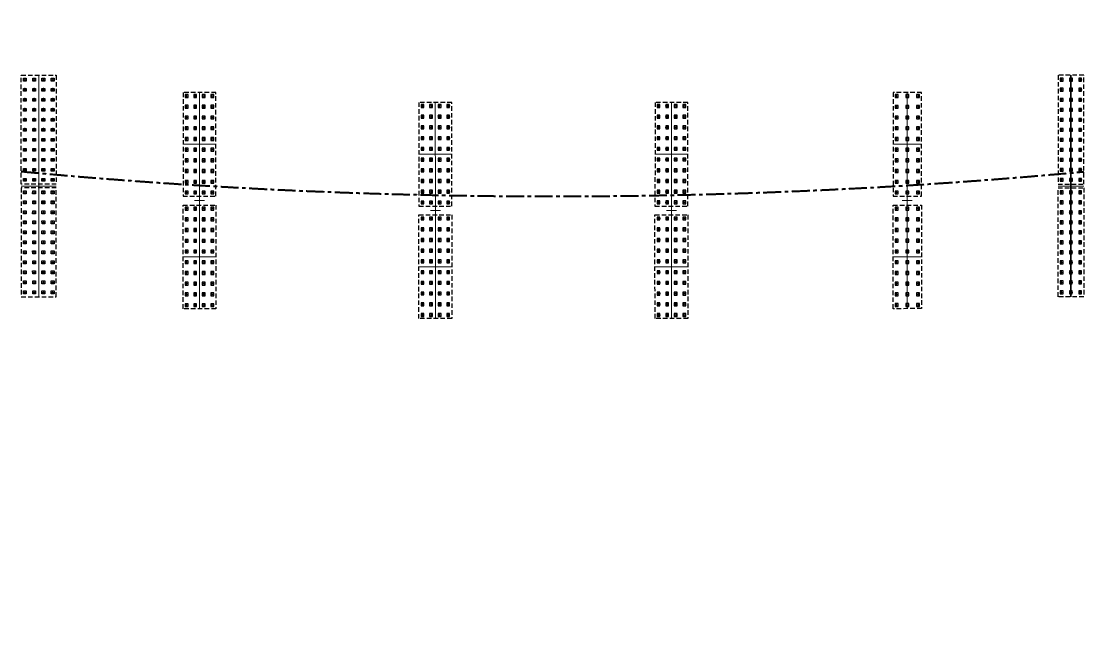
# Model space of a CAD drawing. Header units: millimetres. Extents: x 263685 to 14136308, y -2404013 to 2433772.
# Drawn here: x 6778576 to 6927319, y -1729313 to -1644443 of the extents above; entities that cross this region are included whole.
import ezdxf
from ezdxf import colors
from ezdxf.entities.mleader import LeaderData, LeaderLine
from ezdxf.math import Vec2, Vec3

# ---------------------------------------------------------------- set-up
doc = ezdxf.new("R2010")
doc.units = ezdxf.units.MM
doc.linetypes.add('невидимая', pattern=[9.525, 6.35, -3.175])
doc.linetypes.add('осевая', pattern=[2, 1.25, -0.25, 0.25, -0.25])
for name, color, linetype, lineweight in [('1-Бетон', 106, 'Continuous', 35), ('ИС_Выноски', 3, 'Continuous', 18), ('ИС_Ось', 3, 'осевая', 18)]:
    doc.layers.add(name, color=color, linetype=linetype, lineweight=lineweight)
doc.layers.add('ИС_Невидимая', color=4, linetype='невидимая')
doc.layers.add('Штриховая', color=7, linetype='Continuous')
doc.styles.add('ISOCPEUR', font='isocpeur.ttf', dxfattribs={"width": 0.8, "oblique": 15, "height": 2.5})
pattern_1 = [(176.87772, (18.57729, 44.08204), (-0.00518798, -0.09510861), [])]
pattern_2 = [(176.87772, (15.45008, 41.27837), (-0.00518798, -0.09510861), [])]
pattern_3 = [(176.87772, (12.32287, 38.47471), (-0.00518798, -0.09510861), [])]
pattern_4 = [(176.87772, (55.16791, 0.97434), (-0.00518798, -0.09510861), [])]
pattern_5 = [(176.87772, (58.8343, 5.87307), (-0.00518798, -0.09510861), [])]
pattern_6 = [(176.87772, (51.01628, -1.1361), (-0.00518798, -0.09510861), [])]
pattern_7 = [(176.87772, (77.2301, -23.63383), (-0.00518798, -0.09510861), [])]
pattern_8 = [(176.87772, (80.8965, -18.7351), (-0.00518798, -0.09510861), [])]
pattern_9 = [(176.87772, (73.07847, -25.74427), (-0.00518798, -0.09510861), [])]
pattern_10 = [(176.87772, (98.23885, -49.14669), (-0.00518798, -0.09510861), [])]
pattern_11 = [(176.87772, (101.905245, -44.24796), (-0.00518798, -0.09510861), [])]
pattern_12 = [(176.87772, (94.08722, -51.25713), (-0.00518798, -0.09510861), [])]

# ---------------------------------------------------------------- blocks, each defined once
blk = doc.blocks.new('_None')
blk = doc.blocks.new('*U1427')
at = {"layer": 'ИС_Невидимая', "ltscale": 20}
blk.add_lwpolyline([(-0.2, -0.2), (0.2, -0.2), (0.2, 0.2), (-0.2, 0.2), (-0.2, -0.2)], dxfattribs=at)
at = {"layer": 'ИС_Ось', "ltscale": 50}
for points in [[(-0.25, 0), (0.25, 0)], [(0, -0.25), (0, 0.25)]]:
    blk.add_lwpolyline(points, dxfattribs=at)
blk = doc.blocks.new('*U1428')
at = {"color": 0, "linetype": 'ByBlock', "lineweight": -2, "transparency": 16777216}
for p in [(0, 0), (1.2, 0), (2.4, 0), (3.6, 0), (0, -1.5), (1.2, -1.5), (2.4, -1.5), (3.6, -1.5), (0, -3), (1.2, -3), (2.4, -3), (3.6, -3), (0, -4.5), (1.2, -4.5), (2.4, -4.5), (3.6, -4.5), (0, -6), (1.2, -6), (2.4, -6), (3.6, -6), (0, -7.5), (1.2, -7.5), (2.4, -7.5), (3.6, -7.5), (0, -9), (1.2, -9), (2.4, -9), (3.6, -9), (0, -10.5), (1.2, -10.5), (2.4, -10.5), (3.6, -10.5), (0, -12), (1.2, -12), (2.4, -12), (3.6, -12), (0, -13.5), (1.2, -13.5), (2.4, -13.5), (3.6, -13.5)]:
    blk.add_blockref('*U1427', p, dxfattribs=at)
blk = doc.blocks.new('*U1418')
at = {"layer": 'ИС_Невидимая', "ltscale": 20}
blk.add_lwpolyline([(-0.2, -0.2), (0.2, -0.2), (0.2, 0.2), (-0.2, 0.2), (-0.2, -0.2)], dxfattribs=at)
at = {"layer": 'ИС_Ось', "ltscale": 50}
for points in [[(-0.25, 0), (0.25, 0)], [(0, -0.25), (0, 0.25)]]:
    blk.add_lwpolyline(points, dxfattribs=at)
blk = doc.blocks.new('*U1439')
at = {"color": 0, "linetype": 'ByBlock', "lineweight": -2, "transparency": 16777216}
for p in [(0, 0), (1.2, 0), (2.4, 0), (3.6, 0), (0, -1.5), (1.2, -1.5), (2.4, -1.5), (3.6, -1.5), (0, -3), (1.2, -3), (2.4, -3), (3.6, -3), (0, -4.5), (1.2, -4.5), (2.4, -4.5), (3.6, -4.5), (0, -6), (1.2, -6), (2.4, -6), (3.6, -6), (0, -7.5), (1.2, -7.5), (2.4, -7.5), (3.6, -7.5), (0, -9), (1.2, -9), (2.4, -9), (3.6, -9), (0, -10.5), (1.2, -10.5), (2.4, -10.5), (3.6, -10.5), (0, -12), (1.2, -12), (2.4, -12), (3.6, -12), (0, -13.5), (1.2, -13.5), (2.4, -13.5), (3.6, -13.5)]:
    blk.add_blockref('*U1418', p, dxfattribs=at)
blk = doc.blocks.new('*U1429')
at = {"layer": 'ИС_Невидимая', "ltscale": 20}
blk.add_lwpolyline([(-0.2, -0.2), (0.2, -0.2), (0.2, 0.2), (-0.2, 0.2), (-0.2, -0.2)], dxfattribs=at)
at = {"layer": 'ИС_Ось', "ltscale": 50}
for points in [[(-0.25, 0), (0.25, 0)], [(0, -0.25), (0, 0.25)]]:
    blk.add_lwpolyline(points, dxfattribs=at)
blk = doc.blocks.new('*U1430')
at = {"color": 0, "linetype": 'ByBlock', "lineweight": -2, "transparency": 16777216}
for p in [(0, 0), (1.2, 0), (2.4, 0), (3.6, 0), (0, -1.5), (1.2, -1.5), (2.4, -1.5), (3.6, -1.5), (0, -3), (1.2, -3), (2.4, -3), (3.6, -3), (0, -4.5), (1.2, -4.5), (2.4, -4.5), (3.6, -4.5), (0, -6), (1.2, -6), (2.4, -6), (3.6, -6), (0, -7.5), (1.2, -7.5), (2.4, -7.5), (3.6, -7.5), (0, -9), (1.2, -9), (2.4, -9), (3.6, -9), (0, -10.5), (1.2, -10.5), (2.4, -10.5), (3.6, -10.5), (0, -12), (1.2, -12), (2.4, -12), (3.6, -12), (0, -13.5), (1.2, -13.5), (2.4, -13.5), (3.6, -13.5)]:
    blk.add_blockref('*U1429', p, dxfattribs=at)
blk = doc.blocks.new('*U1431')
at = {"layer": 'ИС_Невидимая', "ltscale": 20}
blk.add_lwpolyline([(-0.2, -0.2), (0.2, -0.2), (0.2, 0.2), (-0.2, 0.2), (-0.2, -0.2)], dxfattribs=at)
at = {"layer": 'ИС_Ось', "ltscale": 50}
for points in [[(-0.25, 0), (0.25, 0)], [(0, -0.25), (0, 0.25)]]:
    blk.add_lwpolyline(points, dxfattribs=at)
blk = doc.blocks.new('*U1432')
at = {"color": 0, "linetype": 'ByBlock', "lineweight": -2, "transparency": 16777216}
for p in [(0, 0), (1.2, 0), (2.4, 0), (3.6, 0), (0, -1.5), (1.2, -1.5), (2.4, -1.5), (3.6, -1.5), (0, -3), (1.2, -3), (2.4, -3), (3.6, -3), (0, -4.5), (1.2, -4.5), (2.4, -4.5), (3.6, -4.5), (0, -6), (1.2, -6), (2.4, -6), (3.6, -6), (0, -7.5), (1.2, -7.5), (2.4, -7.5), (3.6, -7.5), (0, -9), (1.2, -9), (2.4, -9), (3.6, -9), (0, -10.5), (1.2, -10.5), (2.4, -10.5), (3.6, -10.5), (0, -12), (1.2, -12), (2.4, -12), (3.6, -12), (0, -13.5), (1.2, -13.5), (2.4, -13.5), (3.6, -13.5)]:
    blk.add_blockref('*U1431', p, dxfattribs=at)
blk = doc.blocks.new('*U1419')
at = {"layer": 'ИС_Невидимая', "ltscale": 20}
blk.add_lwpolyline([(-0.2, -0.2), (0.2, -0.2), (0.2, 0.2), (-0.2, 0.2), (-0.2, -0.2)], dxfattribs=at)
at = {"layer": 'ИС_Ось', "ltscale": 50}
for points in [[(-0.25, 0), (0.25, 0)], [(0, -0.25), (0, 0.25)]]:
    blk.add_lwpolyline(points, dxfattribs=at)
blk = doc.blocks.new('*U1420')
at = {"color": 0, "linetype": 'ByBlock', "lineweight": -2, "transparency": 16777216}
for p in [(0, 0), (1.2, 0), (2.4, 0), (3.6, 0), (0, -1.5), (1.2, -1.5), (2.4, -1.5), (3.6, -1.5), (0, -3), (1.2, -3), (2.4, -3), (3.6, -3), (0, -4.5), (1.2, -4.5), (2.4, -4.5), (3.6, -4.5), (0, -6), (1.2, -6), (2.4, -6), (3.6, -6), (0, -7.5), (1.2, -7.5), (2.4, -7.5), (3.6, -7.5), (0, -9), (1.2, -9), (2.4, -9), (3.6, -9), (0, -10.5), (1.2, -10.5), (2.4, -10.5), (3.6, -10.5), (0, -12), (1.2, -12), (2.4, -12), (3.6, -12), (0, -13.5), (1.2, -13.5), (2.4, -13.5), (3.6, -13.5)]:
    blk.add_blockref('*U1419', p, dxfattribs=at)
blk = doc.blocks.new('*U1433')
at = {"layer": 'ИС_Невидимая', "ltscale": 20}
blk.add_lwpolyline([(-0.2, -0.2), (0.2, -0.2), (0.2, 0.2), (-0.2, 0.2), (-0.2, -0.2)], dxfattribs=at)
at = {"layer": 'ИС_Ось', "ltscale": 50}
for points in [[(-0.25, 0), (0.25, 0)], [(0, -0.25), (0, 0.25)]]:
    blk.add_lwpolyline(points, dxfattribs=at)
blk = doc.blocks.new('*U1434')
at = {"color": 0, "linetype": 'ByBlock', "lineweight": -2, "transparency": 16777216}
for p in [(0, 0), (1.2, 0), (2.4, 0), (3.6, 0), (0, -1.5), (1.2, -1.5), (2.4, -1.5), (3.6, -1.5), (0, -3), (1.2, -3), (2.4, -3), (3.6, -3), (0, -4.5), (1.2, -4.5), (2.4, -4.5), (3.6, -4.5), (0, -6), (1.2, -6), (2.4, -6), (3.6, -6), (0, -7.5), (1.2, -7.5), (2.4, -7.5), (3.6, -7.5), (0, -9), (1.2, -9), (2.4, -9), (3.6, -9), (0, -10.5), (1.2, -10.5), (2.4, -10.5), (3.6, -10.5), (0, -12), (1.2, -12), (2.4, -12), (3.6, -12), (0, -13.5), (1.2, -13.5), (2.4, -13.5), (3.6, -13.5)]:
    blk.add_blockref('*U1433', p, dxfattribs=at)
blk = doc.blocks.new('*U1435')
at = {"layer": 'ИС_Невидимая', "ltscale": 20}
blk.add_lwpolyline([(-0.2, -0.2), (0.2, -0.2), (0.2, 0.2), (-0.2, 0.2), (-0.2, -0.2)], dxfattribs=at)
at = {"layer": 'ИС_Ось', "ltscale": 50}
for points in [[(-0.25, 0), (0.25, 0)], [(0, -0.25), (0, 0.25)]]:
    blk.add_lwpolyline(points, dxfattribs=at)
blk = doc.blocks.new('*U1436')
at = {"color": 0, "linetype": 'ByBlock', "lineweight": -2, "transparency": 16777216}
for p in [(0, 0), (1.5, 0), (3, 0), (0, -1.5), (1.5, -1.5), (3, -1.5), (0, -3), (1.5, -3), (3, -3), (0, -4.5), (1.5, -4.5), (3, -4.5), (0, -6), (1.5, -6), (3, -6), (0, -7.5), (1.5, -7.5), (3, -7.5), (0, -9), (1.5, -9), (3, -9), (0, -10.5), (1.5, -10.5), (3, -10.5), (0, -12), (1.5, -12), (3, -12), (0, -13.5), (1.5, -13.5), (3, -13.5)]:
    blk.add_blockref('*U1435', p, dxfattribs=at)
blk = doc.blocks.new('*U1437')
at = {"layer": 'ИС_Невидимая', "ltscale": 20}
blk.add_lwpolyline([(-0.2, -0.2), (0.2, -0.2), (0.2, 0.2), (-0.2, 0.2), (-0.2, -0.2)], dxfattribs=at)
at = {"layer": 'ИС_Ось', "ltscale": 50}
for points in [[(-0.25, 0), (0.25, 0)], [(0, -0.25), (0, 0.25)]]:
    blk.add_lwpolyline(points, dxfattribs=at)
blk = doc.blocks.new('*U1438')
at = {"color": 0, "linetype": 'ByBlock', "lineweight": -2, "transparency": 16777216}
for p in [(0, 0), (1.5, 0), (3, 0), (0, -1.5), (1.5, -1.5), (3, -1.5), (0, -3), (1.5, -3), (3, -3), (0, -4.5), (1.5, -4.5), (3, -4.5), (0, -6), (1.5, -6), (3, -6), (0, -7.5), (1.5, -7.5), (3, -7.5), (0, -9), (1.5, -9), (3, -9), (0, -10.5), (1.5, -10.5), (3, -10.5), (0, -12), (1.5, -12), (3, -12), (0, -13.5), (1.5, -13.5), (3, -13.5)]:
    blk.add_blockref('*U1437', p, dxfattribs=at)
blk = doc.blocks.new('*U1421')
at = {"layer": 'ИС_Невидимая', "ltscale": 20}
blk.add_lwpolyline([(-0.2, 0.2), (0.2, 0.2), (0.2, -0.2), (-0.2, -0.2), (-0.2, 0.2)], dxfattribs=at)
at = {"layer": 'ИС_Ось', "ltscale": 50}
for points in [[(-0.25, 0), (0.25, 0)], [(0, 0.25), (0, -0.25)]]:
    blk.add_lwpolyline(points, dxfattribs=at)
blk = doc.blocks.new('*U1422')
at = {"color": 0, "linetype": 'ByBlock', "lineweight": -2, "transparency": 16777216}
for p in [(0, 0), (1.3, 0), (2.6, 0), (3.9, 0), (0, -1.4), (1.3, -1.4), (2.6, -1.4), (3.9, -1.4), (0, -2.8), (1.3, -2.8), (2.6, -2.8), (3.9, -2.8), (0, -4.2), (1.3, -4.2), (2.6, -4.2), (3.9, -4.2), (0, -5.6), (1.3, -5.6), (2.6, -5.6), (3.9, -5.6), (0, -7), (1.3, -7), (2.6, -7), (3.9, -7), (0, -8.4), (1.3, -8.4), (2.6, -8.4), (3.9, -8.4), (0, -9.8), (1.3, -9.8), (2.6, -9.8), (3.9, -9.8), (0, -11.2), (1.3, -11.2), (2.6, -11.2), (3.9, -11.2), (0, -12.6), (1.3, -12.6), (2.6, -12.6), (3.9, -12.6), (0, -14), (1.3, -14), (2.6, -14), (3.9, -14)]:
    blk.add_blockref('*U1421', p, dxfattribs=at)
blk = doc.blocks.new('*U1423')
at = {"layer": 'ИС_Невидимая', "ltscale": 20}
blk.add_lwpolyline([(0.2, 0.2), (-0.2, 0.2), (-0.2, -0.2), (0.2, -0.2), (0.2, 0.2)], dxfattribs=at)
at = {"layer": 'ИС_Ось', "ltscale": 50}
for points in [[(0.25, 0), (-0.25, 0)], [(0, 0.25), (0, -0.25)]]:
    blk.add_lwpolyline(points, dxfattribs=at)
blk = doc.blocks.new('*U1424')
at = {"color": 0, "linetype": 'ByBlock', "lineweight": -2, "transparency": 16777216}
for p in [(0, 0), (1.3, 0), (2.6, 0), (0, -1.4), (1.3, -1.4), (2.6, -1.4), (0, -2.8), (1.3, -2.8), (2.6, -2.8), (0, -4.2), (1.3, -4.2), (2.6, -4.2), (0, -5.6), (1.3, -5.6), (2.6, -5.6), (0, -7), (1.3, -7), (2.6, -7), (0, -8.4), (1.3, -8.4), (2.6, -8.4), (0, -9.8), (1.3, -9.8), (2.6, -9.8), (0, -11.2), (1.3, -11.2), (2.6, -11.2), (0, -12.6), (1.3, -12.6), (2.6, -12.6), (0, -14), (1.3, -14), (2.6, -14)]:
    blk.add_blockref('*U1423', p, dxfattribs=at)
blk = doc.blocks.new('*U1425')
at = {"layer": 'ИС_Невидимая', "ltscale": 20}
blk.add_lwpolyline([(0.2, 0.2), (-0.2, 0.2), (-0.2, -0.2), (0.2, -0.2), (0.2, 0.2)], dxfattribs=at)
at = {"layer": 'ИС_Ось', "ltscale": 50}
for points in [[(0.25, 0), (-0.25, 0)], [(0, 0.25), (0, -0.25)]]:
    blk.add_lwpolyline(points, dxfattribs=at)
blk = doc.blocks.new('*U1426')
at = {"color": 0, "linetype": 'ByBlock', "lineweight": -2, "transparency": 16777216}
for p in [(0, 0), (1.3, 0), (2.6, 0), (0, -1.4), (1.3, -1.4), (2.6, -1.4), (0, -2.8), (1.3, -2.8), (2.6, -2.8), (0, -4.2), (1.3, -4.2), (2.6, -4.2), (0, -5.6), (1.3, -5.6), (2.6, -5.6), (0, -7), (1.3, -7), (2.6, -7), (0, -8.4), (1.3, -8.4), (2.6, -8.4), (0, -9.8), (1.3, -9.8), (2.6, -9.8), (0, -11.2), (1.3, -11.2), (2.6, -11.2), (0, -12.6), (1.3, -12.6), (2.6, -12.6), (0, -14), (1.3, -14), (2.6, -14)]:
    blk.add_blockref('*U1425', p, dxfattribs=at)
blk = doc.blocks.new('св поле кальм пл')
at = {"layer": 'Штриховая'}
h = blk.add_hatch(dxfattribs=at)
h.set_pattern_fill('ANSI31', color=256, scale=0.03)
h.set_pattern_definition(pattern_1)
h.paths.add_polyline_path([(-52.66, 72.01), (-52.93, 72.31), (-53.23, 72.04), (-52.96, 71.74)])
h = blk.add_hatch(dxfattribs=at)
h.set_pattern_fill('ANSI31', color=256, scale=0.03)
h.set_pattern_definition(pattern_2)
h.paths.add_polyline_path([(-55.79, 69.21), (-56.06, 69.5), (-56.36, 69.24), (-56.09, 68.94)])
h = blk.add_hatch(dxfattribs=at)
h.set_pattern_fill('ANSI31', color=256, scale=0.03)
h.set_pattern_definition(pattern_3)
h.paths.add_polyline_path([(-58.92, 66.4), (-59.19, 66.7), (-59.48, 66.43), (-59.22, 66.14)])
h = blk.add_hatch(dxfattribs=at)
h.set_pattern_fill('ANSI31', color=256, scale=0.03)
h.set_pattern_definition(pattern_3)
h.paths.add_polyline_path([(-64.69, 61.23), (-64.96, 61.53), (-64.66, 61.79), (-64.39, 61.5)])
h = blk.add_hatch(dxfattribs=at)
h.set_pattern_fill('ANSI31', color=256, scale=0.03)
h.set_pattern_definition(pattern_2)
h.paths.add_polyline_path([(-67.82, 58.43), (-68.08, 58.72), (-67.79, 58.99), (-67.52, 58.69)])
h = blk.add_hatch(dxfattribs=at)
h.set_pattern_fill('ANSI31', color=256, scale=0.03)
h.set_pattern_definition(pattern_1)
h.paths.add_polyline_path([(-70.94, 55.62), (-71.21, 55.92), (-70.91, 56.19), (-70.65, 55.89)])
h = blk.add_hatch(dxfattribs=at)
h.set_pattern_fill('ANSI31', color=256, scale=0.03)
h.set_pattern_definition([(176.87772, (35.04111, 28.08523), (-0.00518798, -0.09510861), [])])
h.paths.add_polyline_path([(-36.2, 56.01), (-36.47, 56.31), (-36.77, 56.04), (-36.5, 55.75)])
h = blk.add_hatch(dxfattribs=at)
h.set_pattern_fill('ANSI31', color=256, scale=0.03)
h.set_pattern_definition([(176.87772, (31.69053, 25.0813), (-0.00518798, -0.09510861), [])])
h.paths.add_polyline_path([(-39.55, 53.01), (-39.82, 53.31), (-40.12, 53.04), (-39.85, 52.74)])
h = blk.add_hatch(dxfattribs=at)
h.set_pattern_fill('ANSI31', color=256, scale=0.03)
h.set_pattern_definition([(176.87772, (28.33995, 22.07737), (-0.00518798, -0.09510861), [])])
h.paths.add_polyline_path([(-42.9, 50.01), (-43.17, 50.3), (-43.47, 50.04), (-43.2, 49.74)])
h = blk.add_hatch(dxfattribs=at)
h.set_pattern_fill('ANSI31', color=256, scale=0.03)
h.set_pattern_definition([(176.87772, (24.43098, 18.57273), (-0.00518798, -0.09510861), [])])
h.paths.add_polyline_path([(-46.81, 46.5), (-47.08, 46.8), (-47.38, 46.53), (-47.11, 46.23)])
h = blk.add_hatch(dxfattribs=at)
h.set_pattern_fill('ANSI31', color=256, scale=0.03)
h.set_pattern_definition([(176.87772, (21.08039, 15.5688), (-0.00518798, -0.09510861), [])])
h.paths.add_polyline_path([(-50.16, 43.5), (-50.43, 43.79), (-50.73, 43.53), (-50.46, 43.23)])
h = blk.add_hatch(dxfattribs=at)
h.set_pattern_fill('ANSI31', color=256, scale=0.03)
h.set_pattern_definition([(176.87772, (17.72981, 12.56487), (-0.00518798, -0.09510861), [])])
h.paths.add_polyline_path([(-53.51, 40.49), (-53.78, 40.79), (-54.08, 40.52), (-53.81, 40.23)])
h = blk.add_hatch(dxfattribs=at)
h.set_pattern_fill('ANSI31', color=256, scale=0.03)
h.set_pattern_definition(pattern_5)
h.paths.add_polyline_path([(-12.41, 33.8), (-12.67, 34.1), (-12.97, 33.83), (-12.71, 33.53)])
h = blk.add_hatch(dxfattribs=at)
h.set_pattern_fill('ANSI31', color=256, scale=0.03)
h.set_pattern_definition(pattern_4)
h.paths.add_polyline_path([(-16.07, 28.9), (-16.34, 29.2), (-16.64, 28.93), (-16.37, 28.64)])
h = blk.add_hatch(dxfattribs=at)
h.set_pattern_fill('ANSI31', color=256, scale=0.03)
h.set_pattern_definition(pattern_6)
h.paths.add_polyline_path([(-20.23, 26.79), (-20.49, 27.09), (-20.79, 26.82), (-20.52, 26.52)])
h = blk.add_hatch(dxfattribs=at)
h.set_pattern_fill('ANSI31', color=256, scale=0.03)
h.set_pattern_definition(pattern_6)
h.paths.add_polyline_path([(-24.43, 23.02), (-24.7, 23.32), (-24.4, 23.58), (-24.13, 23.29)])
h = blk.add_hatch(dxfattribs=at)
h.set_pattern_fill('ANSI31', color=256, scale=0.03)
h.set_pattern_definition(pattern_4)
h.paths.add_polyline_path([(-26.98, 19.12), (-27.25, 19.42), (-26.95, 19.69), (-26.68, 19.39)])
h = blk.add_hatch(dxfattribs=at)
h.set_pattern_fill('ANSI31', color=256, scale=0.03)
h.set_pattern_definition(pattern_5)
h.paths.add_polyline_path([(-32.25, 16.01), (-32.52, 16.31), (-32.22, 16.58), (-31.95, 16.28)])
h = blk.add_hatch(dxfattribs=at)
h.set_pattern_fill('ANSI31', color=256, scale=0.03)
h.set_pattern_definition(pattern_8)
h.paths.add_polyline_path([(9.65, 9.19), (9.39, 9.49), (9.09, 9.22), (9.36, 8.93)])
h = blk.add_hatch(dxfattribs=at)
h.set_pattern_fill('ANSI31', color=256, scale=0.03)
h.set_pattern_definition(pattern_7)
h.paths.add_polyline_path([(5.99, 4.29), (5.72, 4.59), (5.42, 4.32), (5.69, 4.03)])
h = blk.add_hatch(dxfattribs=at)
h.set_pattern_fill('ANSI31', color=256, scale=0.03)
h.set_pattern_definition(pattern_9)
h.paths.add_polyline_path([(1.84, 2.18), (1.57, 2.48), (1.27, 2.21), (1.54, 1.92)])
h = blk.add_hatch(dxfattribs=at)
h.set_pattern_fill('ANSI31', color=256, scale=0.03)
h.set_pattern_definition(pattern_9)
h.paths.add_polyline_path([(-2.37, -1.59), (-2.64, -1.29), (-2.34, -1.02), (-2.07, -1.32)])
h = blk.add_hatch(dxfattribs=at)
h.set_pattern_fill('ANSI31', color=256, scale=0.03)
h.set_pattern_definition(pattern_7)
h.paths.add_polyline_path([(-4.92, -5.49), (-5.19, -5.19), (-4.89, -4.92), (-4.62, -5.22)])
h = blk.add_hatch(dxfattribs=at)
h.set_pattern_fill('ANSI31', color=256, scale=0.03)
h.set_pattern_definition(pattern_8)
h.paths.add_polyline_path([(-10.19, -8.6), (-10.46, -8.3), (-10.16, -8.03), (-9.89, -8.33)])
h = blk.add_hatch(dxfattribs=at)
h.set_pattern_fill('ANSI31', color=256, scale=0.03)
h.set_pattern_definition(pattern_11)
h.paths.add_polyline_path([(30.66, -16.32), (30.4, -16.02), (30.1, -16.29), (30.37, -16.59)])
h = blk.add_hatch(dxfattribs=at)
h.set_pattern_fill('ANSI31', color=256, scale=0.03)
h.set_pattern_definition(pattern_10)
h.paths.add_polyline_path([(27, -21.22), (26.73, -20.92), (26.43, -21.19), (26.7, -21.49)])
h = blk.add_hatch(dxfattribs=at)
h.set_pattern_fill('ANSI31', color=256, scale=0.03)
h.set_pattern_definition(pattern_12)
h.paths.add_polyline_path([(22.85, -23.33), (22.58, -23.03), (22.28, -23.3), (22.55, -23.6)])
h = blk.add_hatch(dxfattribs=at)
h.set_pattern_fill('ANSI31', color=256, scale=0.03)
h.set_pattern_definition(pattern_12)
h.paths.add_polyline_path([(18.64, -27.1), (18.37, -26.8), (18.67, -26.54), (18.94, -26.83)])
h = blk.add_hatch(dxfattribs=at)
h.set_pattern_fill('ANSI31', color=256, scale=0.03)
h.set_pattern_definition(pattern_10)
h.paths.add_polyline_path([(16.09, -31), (15.82, -30.7), (16.12, -30.43), (16.39, -30.73)])
h = blk.add_hatch(dxfattribs=at)
h.set_pattern_fill('ANSI31', color=256, scale=0.03)
h.set_pattern_definition(pattern_11)
h.paths.add_polyline_path([(10.82, -34.11), (10.55, -33.81), (10.85, -33.55), (11.12, -33.84)])
h = blk.add_hatch(dxfattribs=at)
h.set_pattern_fill('ANSI31', color=256, scale=0.03)
h.set_pattern_definition([(176.87772, (118.50749, -59.51439), (-0.00518798, -0.09510861), [])])
h.paths.add_polyline_path([(43.06, -35.36), (42.79, -35.06), (43.09, -34.79), (43.36, -35.09)])
h = blk.add_hatch(dxfattribs=at)
h.set_pattern_fill('ANSI31', color=256, scale=0.03)
h.set_pattern_definition([(176.87772, (115.20568, -64.22056), (-0.00518798, -0.09510861), [])])
h.paths.add_polyline_path([(39.76, -40.06), (39.49, -39.77), (39.79, -39.5), (40.05, -39.8)])
h = blk.add_hatch(dxfattribs=at)
h.set_pattern_fill('ANSI31', color=256, scale=0.03)
h.set_pattern_definition([(176.87772, (111.21067, -66.05628), (-0.00518798, -0.09510861), [])])
h.paths.add_polyline_path([(35.76, -41.9), (35.49, -41.6), (35.79, -41.34), (36.06, -41.63)])
h = blk.add_hatch(dxfattribs=at)
h.set_pattern_fill('ANSI31', color=256, scale=0.03)
h.set_pattern_definition([(176.87772, (106.78054, -70.02805), (-0.00518798, -0.09510861), [])])
h.paths.add_polyline_path([(31.33, -45.87), (31.06, -45.57), (31.36, -45.31), (31.63, -45.6)])
h = blk.add_hatch(dxfattribs=at)
h.set_pattern_fill('ANSI31', color=256, scale=0.03)
h.set_pattern_definition([(176.87772, (104.52113, -73.79967), (-0.00518798, -0.09510861), [])])
h.paths.add_polyline_path([(29.07, -49.64), (28.81, -49.35), (29.1, -49.08), (29.37, -49.38)])
h = blk.add_hatch(dxfattribs=at)
h.set_pattern_fill('ANSI31', color=256, scale=0.03)
h.set_pattern_definition([(176.87772, (99.48372, -76.56994), (-0.00518798, -0.09510861), [])])
h.paths.add_polyline_path([(24.03, -52.41), (23.77, -52.12), (24.07, -51.85), (24.33, -52.15)])
at = {"layer": '1-Бетон', "color": 1}
blk.add_line((-50.4, 74.31), (-73.48, 53.62), dxfattribs=at)
at = {"layer": 'ИС_Невидимая', "ltscale": 0.1}
for points in [[(-62.95, 65.47), (-51.6, 75.65), (-49.2, 72.97), (-60.55, 62.79), (-62.95, 65.47)], [(-63.33, 65.14), (-74.68, 54.96), (-72.28, 52.28), (-60.92, 62.46), (-63.33, 65.14)], [(-32.54, 56.88), (-43.34, 47.2), (-46.01, 50.17), (-35.21, 59.85), (-32.54, 56.88)], [(-55.07, 36.68), (-44.27, 46.36), (-46.94, 49.34), (-57.74, 39.66), (-55.07, 36.68)], [(-9.27, 32.99), (-20.06, 23.31), (-23.13, 26.74), (-12.34, 36.42), (-9.27, 32.99)], [(-31.79, 12.8), (-20.99, 22.48), (-24.06, 25.9), (-34.86, 16.22), (-31.79, 12.8)], [(12.8, 8.38), (2, -1.3), (-1.07, 2.13), (9.73, 11.81), (12.8, 8.38)], [(-9.73, -11.81), (1.07, -2.13), (-2, 1.3), (-12.8, -8.38), (-9.73, -11.81)], [(33.81, -17.13), (23.01, -26.81), (19.94, -23.38), (30.74, -13.7), (33.81, -17.13)], [(11.28, -37.32), (22.08, -27.64), (19.01, -24.22), (8.21, -33.9), (11.28, -37.32)], [(36.34, -45.28), (47.69, -35.1), (44.42, -31.45), (33.07, -41.63), (36.34, -45.28)], [(35.97, -45.61), (24.61, -55.79), (21.34, -52.14), (32.7, -41.96), (35.97, -45.61)]]:
    blk.add_lwpolyline(points, dxfattribs=at)
at = {"layer": 'ИС_Невидимая', "ltscale": 20}
for points in [[(44.28, -32.52), (44.01, -32.22), (44.31, -31.96), (44.57, -32.25), (44.28, -32.52)], [(42.19, -34.39), (41.92, -34.09), (42.22, -33.83), (42.49, -34.12), (42.19, -34.39)], [(43.23, -33.46), (42.97, -33.16), (43.26, -32.89), (43.53, -33.19), (43.23, -33.46)], [(44.1, -34.42), (43.83, -34.13), (44.13, -33.86), (44.4, -34.16), (44.1, -34.42)], [(45.14, -33.49), (44.88, -33.19), (45.17, -32.92), (45.44, -33.22), (45.14, -33.49)], [(46.01, -34.46), (45.74, -34.16), (46.04, -33.89), (46.31, -34.19), (46.01, -34.46)], [(40.11, -36.26), (39.84, -35.96), (40.14, -35.69), (40.4, -35.99), (40.11, -36.26)], [(41.15, -35.32), (40.88, -35.03), (41.18, -34.76), (41.45, -35.06), (41.15, -35.32)], [(43.06, -35.36), (42.79, -35.06), (43.09, -34.79), (43.36, -35.09), (43.06, -35.36)], [(44.97, -35.39), (44.7, -35.09), (45, -34.83), (45.27, -35.12), (44.97, -35.39)], [(46.88, -35.43), (46.61, -35.13), (46.91, -34.86), (47.18, -35.16), (46.88, -35.43)], [(39.06, -37.19), (38.8, -36.9), (39.09, -36.63), (39.36, -36.93), (39.06, -37.19)], [(40.97, -37.23), (40.71, -36.93), (41, -36.66), (41.27, -36.96), (40.97, -37.23)], [(42.02, -36.29), (41.75, -35.99), (42.05, -35.73), (42.31, -36.03), (42.02, -36.29)], [(42.88, -37.26), (42.62, -36.96), (42.91, -36.7), (43.18, -36.99), (42.88, -37.26)], [(43.93, -36.33), (43.66, -36.03), (43.96, -35.76), (44.22, -36.06), (43.93, -36.33)], [(44.79, -37.29), (44.53, -37), (44.83, -36.73), (45.09, -37.03), (44.79, -37.29)], [(45.84, -36.36), (45.57, -36.06), (45.87, -35.79), (46.13, -36.09), (45.84, -36.36)], [(36.98, -39.06), (36.71, -38.77), (37.01, -38.5), (37.28, -38.8), (36.98, -39.06)], [(38.02, -38.13), (37.75, -37.83), (38.05, -37.56), (38.32, -37.86), (38.02, -38.13)], [(38.89, -39.1), (38.62, -38.8), (38.92, -38.53), (39.19, -38.83), (38.89, -39.1)], [(39.93, -38.16), (39.66, -37.86), (39.96, -37.6), (40.23, -37.89), (39.93, -38.16)], [(40.8, -39.13), (40.53, -38.83), (40.83, -38.57), (41.1, -38.86), (40.8, -39.13)], [(41.84, -38.2), (41.57, -37.9), (41.87, -37.63), (42.14, -37.93), (41.84, -38.2)], [(42.71, -39.16), (42.44, -38.87), (42.74, -38.6), (43.01, -38.9), (42.71, -39.16)], [(43.75, -38.23), (43.48, -37.93), (43.78, -37.66), (44.05, -37.96), (43.75, -38.23)], [(35.94, -40), (35.67, -39.7), (35.97, -39.43), (36.23, -39.73), (35.94, -40)], [(37.85, -40.03), (37.58, -39.73), (37.88, -39.47), (38.14, -39.76), (37.85, -40.03)], [(39.76, -40.06), (39.49, -39.77), (39.79, -39.5), (40.05, -39.8), (39.76, -40.06)], [(41.67, -40.1), (41.4, -39.8), (41.7, -39.53), (41.96, -39.83), (41.67, -40.1)], [(33.85, -41.87), (33.58, -41.57), (33.88, -41.3), (34.15, -41.6), (33.85, -41.87)], [(34.89, -40.93), (34.63, -40.63), (34.92, -40.37), (35.19, -40.67), (34.89, -40.93)], [(35.76, -41.9), (35.49, -41.6), (35.79, -41.34), (36.06, -41.63), (35.76, -41.9)], [(36.8, -40.97), (36.54, -40.67), (36.84, -40.4), (37.1, -40.7), (36.8, -40.97)], [(37.67, -41.93), (37.41, -41.64), (37.7, -41.37), (37.97, -41.67), (37.67, -41.93)], [(38.71, -41), (38.45, -40.7), (38.75, -40.43), (39.01, -40.73), (38.71, -41)], [(39.58, -41.97), (39.32, -41.67), (39.61, -41.4), (39.88, -41.7), (39.58, -41.97)], [(40.62, -41.03), (40.36, -40.73), (40.66, -40.47), (40.92, -40.77), (40.62, -41.03)], [(34.72, -42.83), (34.45, -42.54), (34.75, -42.27), (35.02, -42.57), (34.72, -42.83)], [(36.63, -42.87), (36.36, -42.57), (36.66, -42.3), (36.93, -42.6), (36.63, -42.87)], [(38.54, -42.9), (38.27, -42.6), (38.57, -42.34), (38.84, -42.63), (38.54, -42.9)], [(35.59, -43.8), (35.32, -43.5), (35.62, -43.24), (35.89, -43.54), (35.59, -43.8)], [(36.46, -44.77), (36.19, -44.47), (36.49, -44.21), (36.75, -44.5), (36.46, -44.77)], [(37.5, -43.84), (37.23, -43.54), (37.53, -43.27), (37.8, -43.57), (37.5, -43.84)]]:
    blk.add_lwpolyline(points, dxfattribs=at)
at = {"layer": 'ИС_Ось', "color": 1, "ltscale": 500}
for p, q in [((-44.67, 47.75), (-45.61, 48.79)), ((-21.59, 24.09), (-22.53, 25.13)), ((0.47, -0.52), (-0.47, 0.52)), ((0.47, -0.52), (-0.47, 0.52)), ((20.54, -24.99), (21.48, -26.03)), ((32.88, -41.8), (36.15, -45.44)), ((32.88, -41.8), (36.15, -45.44))]:
    blk.add_line(p, q, dxfattribs=at)
at = {"layer": 'ИС_Ось', "color": 3, "ltscale": 500}
for points in [[(-73.48, 53.62), (-50.4, 74.31)], [(22.98, -53.97), (46.06, -33.27)]]:
    blk.add_lwpolyline(points, dxfattribs=at)
at = {"layer": 'ИС_Ось', "color": 1, "lineweight": 40, "ltscale": 2, "true_color": 0xff0000, "flags": 128}
blk.add_lwpolyline([(34.63, -46.81, 0.046583), (-64.64, 63.96, 0.046583)], format="xyb", dxfattribs=at)
at = {"layer": 'ИС_Ось', "color": 1, "ltscale": 500}
for points in [[(-60.74, 62.62), (-63.14, 65.3)], [(-33.88, 58.36), (-45.07, 48.33)], [(-37.94, 52.04), (-40.61, 55.01)], [(-56.4, 38.17), (-45.21, 48.2)], [(-49.67, 41.52), (-52.34, 44.5)], [(-10.8, 34.7), (-21.99, 24.67)], [(-14.66, 28.15), (-17.73, 31.58)], [(-33.32, 14.51), (-22.14, 24.54)], [(-26.39, 17.64), (-29.46, 21.06)], [(11.26, 10.1), (0.07, 0.07)], [(7.4, 3.54), (4.33, 6.97)], [(-0.08, -0.07), (-11.26, -10.1)], [(-4.33, -6.97), (-7.4, -3.54)], [(32.27, -15.42), (21.08, -25.45)], [(28.41, -21.97), (25.34, -18.54)], [(9.75, -35.61), (20.94, -25.58)], [(16.68, -32.48), (13.61, -29.06)], [(22.98, -53.97), (46.06, -33.27)]]:
    blk.add_lwpolyline(points, dxfattribs=at)
at = {"layer": 'ИС_Ось', "ltscale": 50}
for points in [[(44.11, -32.41), (44.48, -32.07)], [(44.46, -32.42), (44.12, -32.05)], [(42.02, -34.27), (42.39, -33.94)], [(42.37, -34.29), (42.04, -33.92)], [(43.06, -33.34), (43.43, -33.01)], [(43.42, -33.36), (43.08, -32.99)], [(43.93, -34.31), (44.3, -33.97)], [(44.28, -34.33), (43.95, -33.96)], [(44.97, -33.37), (45.35, -33.04)], [(45.33, -33.39), (44.99, -33.02)], [(45.84, -34.34), (46.21, -34.01)], [(46.19, -34.36), (45.86, -33.99)], [(40.98, -35.21), (41.35, -34.88)], [(41.33, -35.23), (41, -34.86)], [(42.89, -35.24), (43.26, -34.91)], [(43.24, -35.26), (42.91, -34.89)], [(44.8, -35.28), (45.17, -34.94)], [(45.15, -35.3), (44.82, -34.92)], [(46.71, -35.31), (47.08, -34.98)], [(47.06, -35.33), (46.73, -34.96)], [(38.89, -37.08), (39.27, -36.74)], [(39.25, -37.1), (38.91, -36.73)], [(39.94, -36.14), (40.31, -35.81)], [(40.29, -36.16), (39.95, -35.79)], [(40.8, -37.11), (41.18, -36.78)], [(41.16, -37.13), (40.82, -36.76)], [(41.85, -36.18), (42.22, -35.84)], [(42.2, -36.2), (41.86, -35.82)], [(42.71, -37.15), (43.09, -36.81)], [(43.07, -37.16), (42.73, -36.79)], [(43.76, -36.21), (44.13, -35.88)], [(44.11, -36.23), (43.78, -35.86)], [(44.62, -37.18), (45, -36.84)], [(44.98, -37.2), (44.64, -36.83)], [(45.67, -36.24), (46.04, -35.91)], [(46.02, -36.26), (45.69, -35.89)], [(36.81, -38.95), (37.18, -38.61)], [(37.16, -38.97), (36.83, -38.59)], [(37.85, -38.01), (38.22, -37.68)], [(38.2, -38.03), (37.87, -37.66)], [(38.72, -38.98), (39.09, -38.65)], [(39.07, -39), (38.74, -38.63)], [(39.76, -38.05), (40.13, -37.71)], [(40.11, -38.07), (39.78, -37.69)], [(40.98, -39.03), (40.65, -38.66)], [(41.67, -38.08), (42.04, -37.75)], [(42.02, -38.1), (41.69, -37.73)], [(43.58, -38.11), (43.95, -37.78)], [(43.93, -38.13), (43.6, -37.76)], [(35.77, -39.88), (36.14, -39.55)], [(36.12, -39.9), (35.79, -39.53)], [(37.68, -39.92), (38.05, -39.58)], [(38.03, -39.93), (37.7, -39.56)], [(39.59, -39.95), (39.96, -39.62)], [(39.94, -39.97), (39.61, -39.6)], [(40.63, -39.01), (41, -38.68)], [(41.5, -39.98), (41.87, -39.65)], [(41.85, -40), (41.52, -39.63)], [(42.54, -39.05), (42.91, -38.71)], [(42.89, -39.07), (42.56, -38.69)], [(33.68, -41.75), (34.05, -41.42)], [(34.03, -41.77), (33.7, -41.4)], [(34.72, -40.82), (35.1, -40.48)], [(35.08, -40.84), (34.74, -40.46)], [(35.59, -41.78), (35.96, -41.45)], [(35.94, -41.8), (35.61, -41.43)], [(36.63, -40.85), (37.01, -40.52)], [(36.99, -40.87), (36.65, -40.5)], [(37.5, -41.82), (37.87, -41.48)], [(37.85, -41.84), (37.52, -41.46)], [(38.54, -40.88), (38.92, -40.55)], [(38.9, -40.9), (38.56, -40.53)], [(39.41, -41.85), (39.78, -41.52)], [(39.76, -41.87), (39.43, -41.5)], [(40.45, -40.92), (40.83, -40.58)], [(40.81, -40.94), (40.47, -40.56)], [(34.55, -42.72), (34.92, -42.39)], [(34.9, -42.74), (34.57, -42.37)], [(36.46, -42.75), (36.83, -42.42)], [(36.81, -42.77), (36.48, -42.4)], [(38.37, -42.79), (38.74, -42.45)], [(38.72, -42.81), (38.39, -42.43)], [(35.42, -43.69), (35.79, -43.35)], [(35.77, -43.71), (35.44, -43.33)], [(36.28, -44.66), (36.66, -44.32)], [(36.64, -44.67), (36.3, -44.3)], [(37.33, -43.72), (37.7, -43.39)], [(37.68, -43.74), (37.35, -43.37)]]:
    blk.add_lwpolyline(points, dxfattribs=at)
at = {"color": 1, "rotation": 131.8774809}
for name, p in [('*U1426', (-60.42, 63.58)), ('*U1424', (-72.15, 53.07)), ('*U1438', (-43.3, 47.9)), ('*U1436', (-55.03, 37.39)), ('*U1434', (-20.02, 24.02)), ('*U1420', (-31.75, 13.5)), ('*U1432', (2.04, -0.59)), ('*U1430', (-9.69, -11.1)), ('*U1439', (23.05, -26.1)), ('*U1428', (11.32, -36.62)), ('*U1422', (24.74, -55))]:
    blk.add_blockref(name, p, dxfattribs=at)
blk = doc.blocks.new('мост план кальмиус')
at = {"layer": 'ИС_Выноски'}
ml = blk.add_multileader_mtext('Standard', dxfattribs=at)
ml.set_content('Ось ростверка опоры ОК6 ПК 71+26,32', color=256, style='ISOCPEUR')
ml.set_leader_properties(color=256, linetype='ByLayer')
ml.set_arrow_properties(name='NONE')
ml.build(insert=Vec2(0, 0))
ml.multileader.update_dxf_attribs({"text_left_attachment_type": 6, "text_right_attachment_type": 6, "dogleg_length": 0.36, "arrow_head_size": 600, "scale": 200})
ctx = ml.context
ctx.base_point, ctx.scale, ctx.char_height, ctx.arrow_head_size, ctx.landing_gap_size, ctx.plane_origin, ctx.plane_x_axis, ctx.plane_y_axis = Vec3(73245.4, -32330.6), 200, 1200, 600, 125, Vec3(80241.1, -7446.2), Vec3(0, 1), Vec3(-1, 0)
ctx.left_attachment, ctx.right_attachment, ctx.text_align_type = 6, 6, 1
notes = []
notes.append((ctx, [(1, (1, 1, 0), (73245.4, -15820.4), (0, -1), 161, [(1, [(73245.4, -14402.4)], 0, [])])]))
ctx.mtext.insert, ctx.mtext.text_direction, ctx.mtext.rotation, ctx.mtext.width, ctx.mtext.alignment, ctx.mtext.flow_direction = Vec3(71805.4, -24156), Vec3(0, 1), 1.57079633, 17109.09, 2, 5
ml = blk.add_multileader_mtext('Standard', dxfattribs=at)
ml.set_content('Ось ростверка опоры ОК1 ПК69+83,01', color=256, style='ISOCPEUR')
ml.set_leader_properties(color=256, linetype='ByLayer')
ml.set_arrow_properties(name='NONE')
ml.build(insert=Vec2(0, 0))
ml.multileader.update_dxf_attribs({"text_left_attachment_type": 6, "text_right_attachment_type": 6, "dogleg_length": 0.36, "arrow_head_size": 600, "scale": 200})
ctx = ml.context
ctx.base_point, ctx.scale, ctx.char_height, ctx.arrow_head_size, ctx.landing_gap_size, ctx.plane_origin, ctx.plane_x_axis, ctx.plane_y_axis = Vec3(-71559.4, -29343.2), 200, 1200, 600, 125, Vec3(-64563.7, -7220.7), Vec3(0, 1), Vec3(-1, 0)
ctx.left_attachment, ctx.right_attachment, ctx.text_align_type = 6, 6, 1
notes.append((ctx, [(1, (1, 1, 0), (-71559.4, -15938.6), (0, -1), 161, [(1, [(-71559.4, -14056.5)], 0, [])])]))
ctx.mtext.insert, ctx.mtext.text_direction, ctx.mtext.rotation, ctx.mtext.width, ctx.mtext.alignment, ctx.mtext.flow_direction = Vec3(-72999.4, -22721.4), Vec3(0, 1), 1.57079633, 14528.782, 2, 5
ml = blk.add_multileader_mtext('Standard', dxfattribs=at)
ml.set_content('Ось опоры ОП2 \\PПК 70+5,09', color=256, style='ISOCPEUR')
ml.set_leader_properties(color=256, linetype='ByLayer')
ml.set_arrow_properties(name='NONE')
ml.build(insert=Vec2(0, 0))
ml.multileader.update_dxf_attribs({"text_left_attachment_type": 6, "text_right_attachment_type": 6, "dogleg_length": 0.36, "arrow_head_size": 600, "scale": 200})
ctx = ml.context
ctx.base_point, ctx.scale, ctx.char_height, ctx.arrow_head_size, ctx.landing_gap_size, ctx.plane_origin, ctx.plane_x_axis, ctx.plane_y_axis = Vec3(-49547.1, -28758.8), 200, 1200, 600, 125, Vec3(-42551.4, -9400.5), Vec3(0, 1), Vec3(-1, 0)
ctx.left_attachment, ctx.right_attachment, ctx.text_align_type = 6, 6, 1
notes.append((ctx, [(1, (1, 1, 0), (-49547.1, -19064.7), (0, -1), 161, [(1, [(-49547.1, -16236.4)], 0, [])])]))
ctx.mtext.insert, ctx.mtext.text_direction, ctx.mtext.rotation, ctx.mtext.width, ctx.mtext.alignment, ctx.mtext.flow_direction = Vec3(-50987.1, -23992.3), Vec3(0, 1), 1.57079633, 12285.253, 2, 5
ml = blk.add_multileader_mtext('Standard', dxfattribs=at)
ml.set_content('Ось опоры ОП3 \\PПК 70+38,14', color=256, style='ISOCPEUR')
ml.set_leader_properties(color=256, linetype='ByLayer')
ml.set_arrow_properties(name='NONE')
ml.build(insert=Vec2(0, 0))
ml.multileader.update_dxf_attribs({"text_left_attachment_type": 6, "text_right_attachment_type": 6, "dogleg_length": 0.36, "arrow_head_size": 600, "scale": 200})
ctx = ml.context
ctx.base_point, ctx.scale, ctx.char_height, ctx.arrow_head_size, ctx.landing_gap_size, ctx.plane_origin, ctx.plane_x_axis, ctx.plane_y_axis = Vec3(-16526.7, -29664.4), 200, 1200, 600, 125, Vec3(-9531, -10788.8), Vec3(0, 1), Vec3(-1, 0)
ctx.left_attachment, ctx.right_attachment, ctx.text_align_type = 6, 6, 1
notes.append((ctx, [(1, (1, 1, 0), (-16526.7, -19970.3), (0, -1), 161, [(1, [(-16526.7, -17624.6)], 0, [])])]))
ctx.mtext.insert, ctx.mtext.text_direction, ctx.mtext.rotation, ctx.mtext.width, ctx.mtext.alignment, ctx.mtext.flow_direction = Vec3(-17966.7, -24897.9), Vec3(0, 1), 1.57079633, 11378.466, 2, 5
ml = blk.add_multileader_mtext('Standard', dxfattribs=at)
ml.set_content('Ось опоры ОП4 \\PПК 70+71,19', color=256, style='ISOCPEUR')
ml.set_leader_properties(color=256, linetype='ByLayer')
ml.set_arrow_properties(name='NONE')
ml.build(insert=Vec2(0, 0))
ml.multileader.update_dxf_attribs({"text_left_attachment_type": 6, "text_right_attachment_type": 6, "dogleg_length": 0.36, "arrow_head_size": 600, "scale": 200})
ctx = ml.context
ctx.base_point, ctx.scale, ctx.char_height, ctx.arrow_head_size, ctx.landing_gap_size, ctx.plane_origin, ctx.plane_x_axis, ctx.plane_y_axis = Vec3(16523.3, -29240.8), 200, 1200, 600, 125, Vec3(23519, -10788.8), Vec3(0, 1), Vec3(-1, 0)
ctx.left_attachment, ctx.right_attachment, ctx.text_align_type = 6, 6, 1
notes.append((ctx, [(1, (1, 1, 0), (16523.3, -19450.7), (0, -1), 161, [(1, [(16523.3, -17624.6)], 0, [])])]))
ctx.mtext.insert, ctx.mtext.text_direction, ctx.mtext.rotation, ctx.mtext.width, ctx.mtext.alignment, ctx.mtext.flow_direction = Vec3(15083.3, -24426.3), Vec3(0, 1), 1.57079633, 10889.447, 2, 5
ml = blk.add_multileader_mtext('Standard', dxfattribs=at)
ml.set_content('Ось опоры ОП5 \\PПК 71+4,24', color=256, style='ISOCPEUR')
ml.set_leader_properties(color=256, linetype='ByLayer')
ml.set_arrow_properties(name='NONE')
ml.build(insert=Vec2(0, 0))
ml.multileader.update_dxf_attribs({"text_left_attachment_type": 6, "text_right_attachment_type": 6, "dogleg_length": 0.36, "arrow_head_size": 600, "scale": 200})
ctx = ml.context
ctx.base_point, ctx.scale, ctx.char_height, ctx.arrow_head_size, ctx.landing_gap_size, ctx.plane_origin, ctx.plane_x_axis, ctx.plane_y_axis = Vec3(49544.5, -27905.8), 200, 1200, 600, 125, Vec3(56540.2, -9400.5), Vec3(0, 1), Vec3(-1, 0)
ctx.left_attachment, ctx.right_attachment, ctx.text_align_type = 6, 6, 1
notes.append((ctx, [(1, (1, 1, 0), (49544.5, -18211.7), (0, -1), 161, [(1, [(49544.5, -16236.4)], 0, [])])]))
ctx.mtext.insert, ctx.mtext.text_direction, ctx.mtext.rotation, ctx.mtext.width, ctx.mtext.alignment, ctx.mtext.flow_direction = Vec3(48104.5, -23139.3), Vec3(0, 1), 1.57079633, 10620.215, 2, 5
for ctx, leaders in notes:
    for number, flags, end, landing, length, lines in leaders:
        leader = LeaderData()
        leader.index, (leader.has_last_leader_line, leader.has_dogleg_vector, leader.attachment_direction) = number, flags
        leader.last_leader_point, leader.dogleg_vector, leader.dogleg_length = Vec3(end), Vec3(landing), length
        for number, points, colour, breaks in lines:
            line = LeaderLine()
            line.index, line.vertices, line.color, line.breaks = number, Vec3.list(points), colors.encode_raw_color(colour), breaks
            leader.lines.append(line)
        ctx.leaders.append(leader)

msp = doc.modelspace()

# ---------------------------------------------------------------- block references
at = {"layer": '1-Бетон'}
msp.add_blockref('мост план кальмиус', (6853073.53, -668947.9294), dxfattribs=at)
at = {"layer": '1-Бетон', "color": 1, "xscale": 999.9999999999998, "yscale": 999.9999999999998, "zscale": 999.9999999999998, "rotation": 228.1225190970572}
msp.add_blockref('св поле кальм пл', (6836546.8121, -1670923.7044), dxfattribs=at)

# ---------------------------------------------------------------- leaders
at = {"layer": 'ИС_Выноски'}
ml = msp.add_multileader_mtext('Standard', dxfattribs=at)
ml.set_content('Ось ростверка опоры ОК6 ПК 71+26,32', color=256, style='ISOCPEUR')
ml.set_leader_properties(color=256, linetype='ByLayer')
ml.set_arrow_properties(name='NONE')
ml.build(insert=Vec2(0, 0))
ml.multileader.update_dxf_attribs({"text_left_attachment_type": 6, "text_right_attachment_type": 6, "dogleg_length": 0.36, "arrow_head_size": 600, "scale": 200})
ctx = ml.context
ctx.base_point, ctx.scale, ctx.char_height, ctx.arrow_head_size, ctx.landing_gap_size, ctx.plane_origin, ctx.plane_x_axis, ctx.plane_y_axis = Vec3(6926318.9416, -502635.447), 200, 1200, 600, 125, Vec3(6933314.6181, -477751.0722), Vec3(0, 1), Vec3(-1, 0)
ctx.left_attachment, ctx.right_attachment, ctx.text_align_type = 6, 6, 1
notes = []
notes.append((ctx, [(1, (1, 1, 0), (6926318.9416, -486125.3273), (0, -1), 161.0417, [(1, [(6926318.9416, -484707.3191)], 0, [])])]))
ctx.mtext.insert, ctx.mtext.text_direction, ctx.mtext.rotation, ctx.mtext.width, ctx.mtext.alignment, ctx.mtext.flow_direction = Vec3(6924878.9416, -494460.908), Vec3(0, 1), 1.5707963268, 17109.090455, 2, 5
ml = msp.add_multileader_mtext('Standard', dxfattribs=at)
ml.set_content('Ось ростверка опоры ОК1 ПК69+83,01', color=256, style='ISOCPEUR')
ml.set_leader_properties(color=256, linetype='ByLayer')
ml.set_arrow_properties(name='NONE')
ml.build(insert=Vec2(0, 0))
ml.multileader.update_dxf_attribs({"text_left_attachment_type": 6, "text_right_attachment_type": 6, "dogleg_length": 0.36, "arrow_head_size": 600, "scale": 200})
ctx = ml.context
ctx.base_point, ctx.scale, ctx.char_height, ctx.arrow_head_size, ctx.landing_gap_size, ctx.plane_origin, ctx.plane_x_axis, ctx.plane_y_axis = Vec3(6781514.1051, -499648.0884), 200, 1200, 600, 125, Vec3(6788509.7816, -477525.5628), Vec3(0, 1), Vec3(-1, 0)
ctx.left_attachment, ctx.right_attachment, ctx.text_align_type = 6, 6, 1
notes.append((ctx, [(1, (1, 1, 0), (6781514.1051, -486243.5076), (0, -1), 161.0417, [(1, [(6781514.1051, -484361.4012)], 0, [])])]))
ctx.mtext.insert, ctx.mtext.text_direction, ctx.mtext.rotation, ctx.mtext.width, ctx.mtext.alignment, ctx.mtext.flow_direction = Vec3(6780074.1051, -493026.3189), Vec3(0, 1), 1.5707963268, 14528.78159, 2, 5
ml = msp.add_multileader_mtext('Standard', dxfattribs=at)
ml.set_content('Ось опоры ОП2 \\PПК 70+5,09', color=256, style='ISOCPEUR')
ml.set_leader_properties(color=256, linetype='ByLayer')
ml.set_arrow_properties(name='NONE')
ml.build(insert=Vec2(0, 0))
ml.multileader.update_dxf_attribs({"text_left_attachment_type": 6, "text_right_attachment_type": 6, "dogleg_length": 0.36, "arrow_head_size": 600, "scale": 200})
ctx = ml.context
ctx.base_point, ctx.scale, ctx.char_height, ctx.arrow_head_size, ctx.landing_gap_size, ctx.plane_origin, ctx.plane_x_axis, ctx.plane_y_axis = Vec3(6803526.425, -499063.6887), 200, 1200, 600, 125, Vec3(6810522.1015, -479705.4074), Vec3(0, 1), Vec3(-1, 0)
ctx.left_attachment, ctx.right_attachment, ctx.text_align_type = 6, 6, 1
notes.append((ctx, [(1, (1, 1, 0), (6803526.425, -489369.5689), (0, -1), 161.0417, [(1, [(6803526.425, -486541.2457)], 0, [])])]))
ctx.mtext.insert, ctx.mtext.text_direction, ctx.mtext.rotation, ctx.mtext.width, ctx.mtext.alignment, ctx.mtext.flow_direction = Vec3(6802086.425, -494297.1497), Vec3(0, 1), 1.5707963268, 12285.253308, 2, 5
for ctx, leaders in notes:
    for number, flags, end, landing, length, lines in leaders:
        leader = LeaderData()
        leader.index, (leader.has_last_leader_line, leader.has_dogleg_vector, leader.attachment_direction) = number, flags
        leader.last_leader_point, leader.dogleg_vector, leader.dogleg_length = Vec3(end), Vec3(landing), length
        for number, points, colour, breaks in lines:
            line = LeaderLine()
            line.index, line.vertices, line.color, line.breaks = number, Vec3.list(points), colors.encode_raw_color(colour), breaks
            leader.lines.append(line)
        ctx.leaders.append(leader)

doc.saveas('drawing.dxf')
